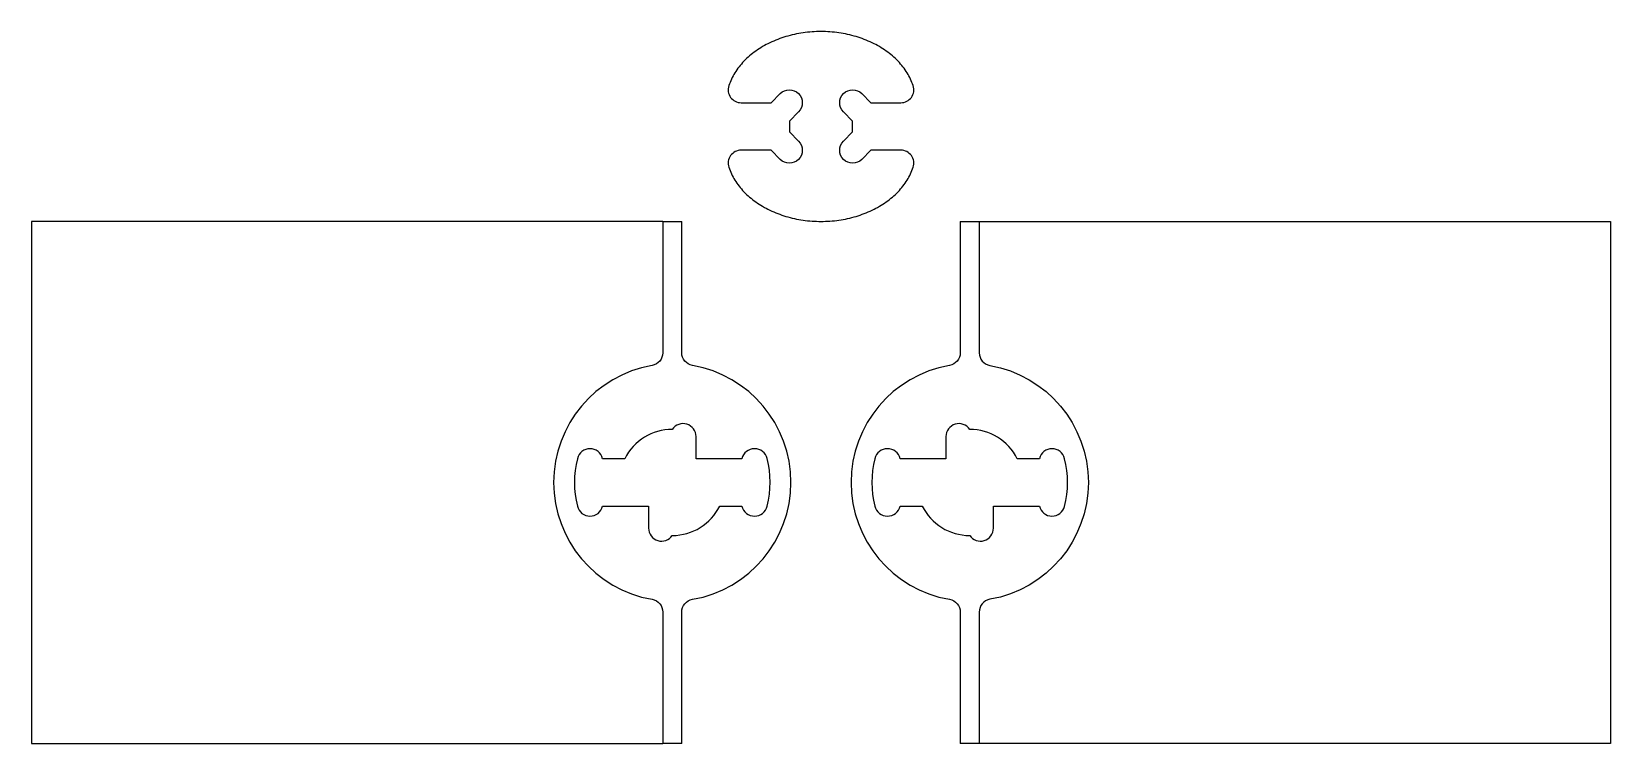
# Model space of a CAD drawing. Extents: x 268 to 767, y 0 to 225.
import ezdxf

# ---------------------------------------------------------------- set-up
doc = ezdxf.new("R2010")
doc.units = 0
doc.layers.add('1', color=7, linetype='CONTINUOUS')

msp = doc.modelspace()

# ---------------------------------------------------------------- linework, layer by layer
at = {"layer": '1', "color": 7, "linetype": 'CONTINUOUS'}
for p, q in [((467.9974, 165.141), (473.9974, 165.141)), ((561.9974, 165.141), (567.9974, 165.141)), ((473.9974, 0.141), (467.9974, 0.141)), ((567.9974, 0.141), (561.9974, 0.141)), ((567.9974, 0.14101), (567.9974, 0.141))]:
    msp.add_line(p, q, dxfattribs=at)
for points in [[(547.117913, 208.049117, 0.058272), (545.235526, 212.070879, 0.052883), (542.375649, 215.754232, 0.047411), (538.640913, 218.966992, 0.042737), (534.165347, 221.593864, 0.039216), (529.109565, 223.540577, 0.036909), (523.655001, 224.73727, 0.035775), (517.997405, 225.140997, 0.035775), (512.339809, 224.73727, 0.036909), (506.885245, 223.540577, 0.039216), (501.829463, 221.593864, 0.042737), (497.353897, 218.966992, 0.047411), (493.619161, 215.754232, 0.052883), (490.759284, 212.070879, 0.058272), (488.876897, 208.049117, 0.058272)], [(488.876985, 208.049087, 0.512857), (492.762715, 202.640997), (492.76272, 202.641), (502.19912, 202.641), (502.19912, 202.641), (505.09826, 205.54014), (505.098269, 205.540137, -0.999999), (510.896545, 199.741861), (510.89654, 199.74186), (507.9974, 196.84272), (507.9974, 196.84272), (507.9974, 193.43928), (507.9974, 193.43928), (510.89654, 190.54014), (510.896545, 190.540132, -0.999999), (505.098269, 184.741857), (505.09826, 184.74186), (502.19912, 187.641), (502.19912, 187.641), (492.76272, 187.641), (492.762715, 187.640997, 0.512856), (488.876985, 182.232907), (488.87698, 182.23291), (488.8769, 182.23288), (488.8769, 182.23288)], [(547.117915, 182.232877, 0.512859), (543.232195, 187.640997), (543.2322, 187.641), (533.79568, 187.641), (533.79568, 187.641), (530.89654, 184.74186), (530.896541, 184.741857, -0.999999), (525.098265, 190.540132), (525.09826, 190.54014), (527.9974, 193.43928), (527.9974, 193.43928), (527.9974, 196.84272), (527.9974, 196.84272), (525.09826, 199.74186), (525.098265, 199.741861, -0.999999), (530.896541, 205.540137), (530.89654, 205.54014), (533.79568, 202.641), (533.79568, 202.641), (543.2322, 202.641), (543.232195, 202.640997, 0.512867), (547.117883, 208.049211), (547.11788, 208.04921), (547.11792, 208.04912)], [(488.876897, 182.232877, 0.058272), (490.759284, 178.211115, 0.052883), (493.619161, 174.527762, 0.047411), (497.353897, 171.315001, 0.042737), (501.829463, 168.68813, 0.039216), (506.885245, 166.741417, 0.036909), (512.339809, 165.544724, 0.035775), (517.997405, 165.140997, 0.035775), (523.655001, 165.544724, 0.036909), (529.109565, 166.741417, 0.039216), (534.165347, 168.68813, 0.042737), (538.640913, 171.315001, 0.047411), (542.375649, 174.527762, 0.052883), (545.235526, 178.211115, 0.058272), (547.117913, 182.232877, 0.058272)], [(467.9974, 165.141), (467.9974, 130.141), (467.997405, 123.63063, -0.364826), (464.597165, 119.590786), (464.597165, 119.590786, 0.841676), (464.597165, 45.691208), (464.597165, 45.691208, -0.364826), (467.997405, 41.651364), (467.9974, 41.65137), (467.9974, 0.141)], [(473.9974, 0.141), (473.9974, 41.65137), (473.997405, 41.651364, -0.364826), (477.397645, 45.691208), (477.397645, 45.691208, 0.841676), (477.397645, 119.590786), (477.397645, 119.590786, -0.364826), (473.997405, 123.63063), (473.9974, 130.141), (473.9974, 165.141)], [(561.9974, 165.141), (561.9974, 123.63063), (561.997405, 123.63063, -0.364826), (558.597165, 119.590786), (558.597165, 119.590786, 0.841676), (558.597165, 45.691208), (558.597165, 45.691208, -0.364826), (561.997405, 41.651364), (561.9974, 35.141), (561.9974, 0.141)], [(567.9974, 165.141), (567.9974, 123.63063), (567.997405, 123.63063, 0.364826), (571.397645, 119.590786), (571.397645, 119.590786, -0.841676), (571.397645, 45.691208), (571.397645, 45.691208, 0.364826), (567.997405, 41.651364), (567.9974, 35.141), (567.9974, 0.141)], [(470.997405, 99.411507, 0.284079), (455.997405, 90.140997), (455.9974, 90.141), (448.97908, 90.141), (448.979078, 90.140997, 0.791683), (440.997824, 90.140897), (440.99782, 90.1409), (440.9974, 90.141), (440.997405, 90.140997, 0.123106), (440.997405, 75.140998), (440.9974, 75.141), (440.99782, 75.1411), (440.997824, 75.141096, 0.791683), (448.979078, 75.140997), (448.97908, 75.141), (463.4974, 75.141), (463.4974, 75.141), (463.4974, 68.16178), (463.497405, 68.161777, 0.740121), (470.997405, 65.870489), (470.997405, 65.870487, 0.284079), (485.997405, 75.140996), (485.9974, 75.141), (493.01574, 75.141), (493.015732, 75.140997, 0.791592), (500.996776, 75.140206), (500.99678, 75.14021), (500.9974, 75.141), (500.997405, 75.140996, 0.123629), (500.981873, 90.202855), (500.981873, 90.202855, 0.785406), (493.015663, 90.140701), (493.01566, 90.1407), (478.4974, 90.141), (478.4974, 90.141), (478.4974, 97.12022), (478.497405, 97.120217, 0.740121), (470.9974, 99.41151), (470.9974, 99.41151)], [(579.997405, 90.140997, 0.284079), (564.9974, 99.41151), (564.9974, 99.41151), (564.997405, 99.411505, 0.740121), (557.497405, 97.120217), (557.4974, 97.12022), (557.4974, 90.141), (557.4974, 90.141), (542.97908, 90.141), (542.979078, 90.140997, 0.791683), (534.997824, 90.140897), (534.99782, 90.1409), (534.9974, 90.141), (534.997405, 90.140996, 0.123106), (534.997405, 75.140996), (534.9974, 75.141), (534.99782, 75.1411), (534.997824, 75.141096, 0.791683), (542.979078, 75.140997), (542.97908, 75.141), (549.9974, 75.141), (549.997405, 75.140996, 0.284079), (564.997405, 65.870487), (564.997405, 65.870489, 0.740121), (572.497405, 68.161777), (572.4974, 68.16178), (572.4974, 75.141), (572.4974, 75.141), (587.01566, 75.1413), (587.015663, 75.141293, 0.785406), (594.981873, 75.079138), (594.981873, 75.079139, 0.123629), (594.997405, 90.140997), (594.9974, 90.141), (594.99678, 90.14179), (594.996776, 90.141787, 0.791592), (587.015732, 90.140997), (587.01574, 90.141), (579.9974, 90.141)]]:
    msp.add_lwpolyline(points, format="xyb", dxfattribs=at)
for points in [[(467.9974, 165.141), (268.4974, 165.141), (268.4974, 165.141), (268.4974, 0.141), (268.4974, 0.141), (467.9974, 0.141)], [(567.9974, 165.141), (767.4974, 165.141), (767.4974, 165.141), (767.4974, 0.141), (767.4974, 0.141), (567.9974, 0.141)]]:
    msp.add_lwpolyline(points, dxfattribs=at)

doc.saveas('drawing.dxf')
